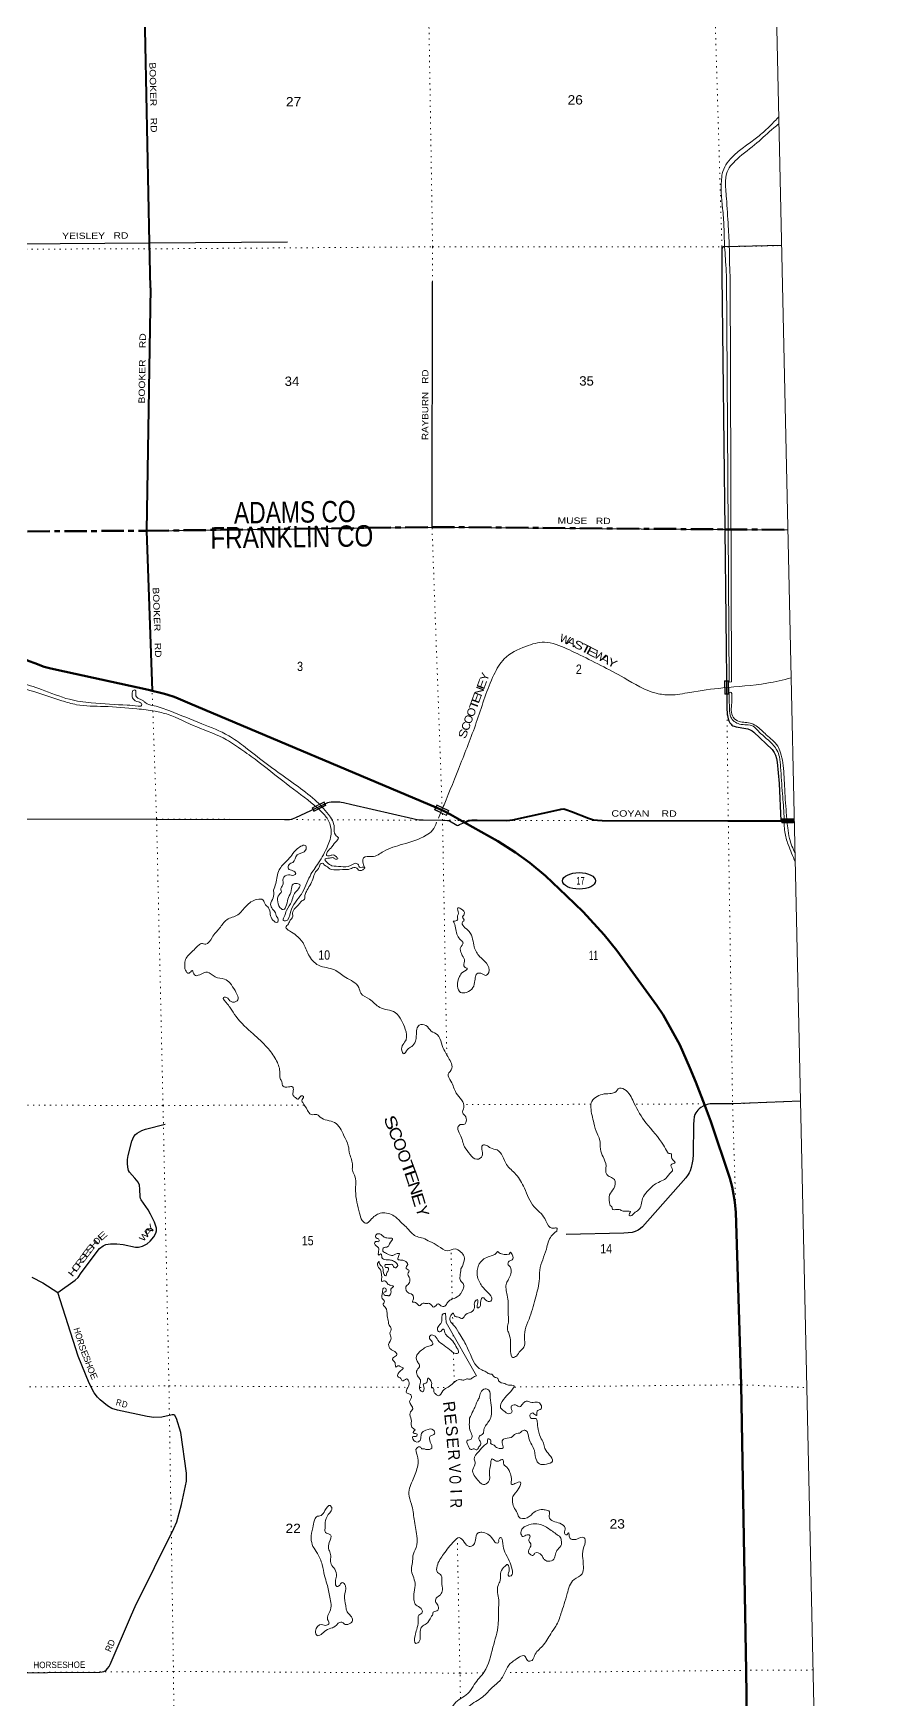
# Model space of a CAD drawing. Header units: feet. Extents: x 250644 to 505285, y -364975 to -177792.
# Drawn here: x 489229 to 505285, y -296054 to -264814 of the extents above; entities that cross this region are included whole.
import ezdxf
from ezdxf.enums import TextEntityAlignment as Align

# ---------------------------------------------------------------- set-up
doc = ezdxf.new("R2010")
doc.units = ezdxf.units.FT
doc.header["$LTSCALE"] = 70
doc.linetypes.add('DOTTED', pattern=[1.5, 0.3, -1.2])
doc.linetypes.add('LONG_DASH_SHORT_DASH', pattern=[9.9, 6, -1.2, 1.5, -1.2])
for name, color, linetype, lineweight in [('11', 7, 'LONG_DASH_SHORT_DASH', 60), ('17', 7, 'Continuous', 25), ('23', 7, 'Continuous', 70), ('26', 7, 'Continuous', 40), ('29', 7, 'Continuous', 25), ('31', 7, 'Continuous', 13), ('39', 7, 'Continuous', 13), ('4', 7, 'Continuous', 13), ('59', 7, 'Continuous', 13), ('61', 7, 'Continuous', 13), ('7', 7, 'DOTTED', 13)]:
    doc.layers.add(name, color=color, linetype=linetype, lineweight=lineweight)
for name, color, linetype in [('12', 7, 'Continuous'), ('27', 7, 'Continuous'), ('30', 7, 'Continuous'), ('41', 7, 'Continuous')]:
    doc.layers.add(name, color=color, linetype=linetype)

msp = doc.modelspace()

# ---------------------------------------------------------------- hatches: boundary and pattern name
at = {"layer": '61'}
msp.add_hatch(color=256, dxfattribs=at).paths.add_polyline_path([(503290.15, -279551.42), (503271.27, -279551.28), (503271.24, -279610.28), (503474.2, -279610.4), (503474.23, -279550.16)])

# ---------------------------------------------------------------- linework, layer by layer
at = {"layer": '11'}
msp.add_lwpolyline([(488426.71, -274153.69), (491352.6, -274140.08), (496705.01, -274069.55), (502195.68, -274113.31), (503377.38, -274121.09)], dxfattribs=at)
at = {"layer": '17'}
msp.add_ellipse((499462.65, -280703.63), major_axis=(309.24, -1), ratio=0.500121, dxfattribs=at)
at = {"layer": '23'}
for points in [[(483333.06, -274185.42), (489020.84, -276530.73), (489150.11, -276582.91), (489260.15, -276624.98), (489435.7, -276688.86), (489556.99, -276723.99), (489811.54, -276779.32), (491388.55, -277121.92), (491458.81, -277138.95)], [(491458.81, -277138.95), (491614.21, -277176.6), (491689.97, -277197.48), (491752.21, -277216.64), (491868.34, -277254.93), (491945.32, -277283.71), (492163.31, -277378.8), (496779.43, -279326.18), (496932.64, -279399.64), (497050.74, -279457.13), (497312.43, -279606.15), (497936.41, -279961.48)], [(497936.41, -279961.48), (498270.06, -280172.55), (498538.18, -280364.18), (498831.83, -280606.92), (499229.17, -280986.72)], [(499229.17, -280986.72), (499537.24, -281280.81), (499933.03, -281715.18), (500169.61, -282008.05), (500920.9, -283039.02), (501035.81, -283217.87), (501348.61, -283779.99), (501536.36, -284205.68), (501648.65, -284476.24), (501819.37, -284916.52)], [(501819.37, -284916.52), (501935.33, -285215.6), (502288.62, -286279.16), (502333.31, -286438.85), (502358.85, -286576.19), (502384.38, -286732.69), (502403.53, -286914.74), (502503.24, -290151.2), (502596.04, -295518.08), (502663.73, -300372.09)]]:
    msp.add_lwpolyline(points, dxfattribs=at)
at = {"layer": '26'}
for p, q in [((491409, -268739.51), (491298.63, -263486.96)), ((491424.37, -269586.75), (491409, -268739.51)), ((491424.37, -269586.75), (491352.6, -274140.08)), ((491352.6, -274140.08), (491458.81, -277138.95)), ((503245.75, -279579.88), (503497.56, -279580.8))]:
    msp.add_line(p, q, dxfattribs=at)
msp.add_lwpolyline([(497312.43, -279606.15), (497375.53, -279579.56), (497391.57, -279574.21), (497406.93, -279571.53), (497449.03, -279568.19), (497549.25, -279567.52), (498102.8, -279569.19), (498165.6, -279566.51), (498218.9, -279560.57), (499101.09, -279363.86), (499121.7, -279359.94), (499173.81, -279355.93), (499211.23, -279362.61), (499253.99, -279377.32), (499284.73, -279388.02), (499322.52, -279404.55), (499639.6, -279530.08), (499694.96, -279548.47), (499735.05, -279559.16), (499808.55, -279565.85), (499895.4, -279568.52), (502259.84, -279575.03), (503245.75, -279579.88)], dxfattribs=at)
at = {"layer": '29'}
for p, q in [((491409, -268739.51), (493997.67, -268723.99)), ((496705.01, -274069.55), (496714.22, -269472.44)), ((502138.62, -269353.95), (502195.68, -274113.31)), ((491352.6, -274140.08), (496705.01, -274069.55))]:
    msp.add_line(p, q, dxfattribs=at)
for points in [[(488893.59, -268760.52), (491409, -268739.51)], [(503260.11, -268793.41), (502167.42, -268816.88), (502152.02, -268828.08), (502140.81, -268846.3), (502138.62, -269353.95)], [(496705.01, -274069.55), (502195.68, -274113.31), (503377.38, -274121.09)], [(502195.68, -274113.31), (502233.46, -277464.94), (502239.48, -277571.23), (502256.48, -277665.13), (502270.21, -277702.26), (502290.26, -277738.36), (502312.97, -277767.77), (502327.67, -277783.82), (502347.04, -277797.86), (502367.08, -277805.88), (502405.17, -277814.57), (502588.47, -277846.66), (502626.31, -277852.68), (502669.07, -277868.72), (502705.14, -277888.78), (502738.03, -277912.58), (503081.95, -278243.1), (503120.7, -278293.91), (503143.42, -278347.39), (503163.46, -278410.23), (503174.28, -278476.06), (503214.62, -278879.1), (503245.75, -279579.88)], [(488382.97, -279542.11), (491540.31, -279543.61), (493937.59, -279552.48), (494035.53, -279552.38), (494071.22, -279547.13), (494091.27, -279539.11), (494148.73, -279516.38), (494725.07, -279246.74), (494753.64, -279235.8), (494777.28, -279229.8), (494813.97, -279222.74), (494849.61, -279220.21), (494916.42, -279218.88), (494952.25, -279219.91), (494974.48, -279221.68), (494998.47, -279225.92), (495044.71, -279236.26), (495203.49, -279272.83), (496345.66, -279533.94), (496396.36, -279544.46), (496461.84, -279556.49), (496536.67, -279561.84), (496902.2, -279567.32), (496995.69, -279568.52), (497017.07, -279572.53), (497033.77, -279580.56), (497170.63, -279661.49), (497184.77, -279664.79), (497198.8, -279660.78), (497220.61, -279648.65), (497312.43, -279606.15)], [(503613.13, -284831.04), (502339.7, -284883.86), (501917.6, -284885.84), (501890.22, -284888.4), (501865.12, -284894.68), (501819.37, -284916.52)], [(501819.37, -284916.52), (501791.38, -284929.21), (501745.89, -284954.33), (501716.08, -284977.88), (501689.16, -285002.59), (501650.19, -285053.22), (501632.94, -285084.62), (501620.78, -285124.18), (501610.97, -285191.36), (501605.01, -285273.04), (501603.64, -285835.4), (501596.06, -285925.22), (501583.95, -285990.36), (501564.68, -286075.92), (501542.06, -286137.63), (501527.03, -286177.95), (501509.77, -286209.34), (501463.86, -286273.43), (500648.95, -287188.06), (500611.64, -287221.05), (500570.85, -287250.87), (500515.94, -287279.13), (500459.47, -287294.83), (500379.46, -287302.68), (500301.5, -287306.02), (499222.01, -287335.13)], [(489692.03, -288423.66), (490010.82, -288192.47), (490067.39, -288138.33), (490128.89, -288054.65), (490473.26, -287596.92), (490537.21, -287542.77), (490591.33, -287518.16), (490677.42, -287505.86), (490797.95, -287508.32), (490913.56, -287520.63), (491142.32, -287572.31), (491203.82, -287572.31), (491275.15, -287552.62), (491363.71, -287508.32), (491417.82, -287459.1), (491489.16, -287375.43), (491526.05, -287306.52), (491538.35, -287267.14), (491535.89, -287213), (491501.45, -287104.72), (491425.2, -286949.68), (491383.38, -286873.39), (491250.55, -286686.36), (491238.25, -286656.83), (491230.87, -286624.84), (491225.95, -286484.56), (491218.57, -286408.27), (491196.44, -286351.67), (491132.48, -286277.84), (491034.09, -286164.64), (491016.86, -286132.64), (490999.64, -286068.66), (490992.26, -286004.67), (490994.73, -285928.39), (491007.02, -285852.09), (491073.45, -285583.85), (491112.79, -285495.25), (491144.77, -285460.8), (491176.76, -285431.27), (491262.84, -285384.51), (491334.18, -285357.45), (491698.23, -285263.93)], [(489204.12, -288131.01), (489406.01, -288242.31), (489692.03, -288423.66)], [(486542.26, -295562.94), (490479.25, -295535.68), (490523.18, -295530.97), (490553.77, -295523.91), (490577.3, -295512.92), (490595.34, -295498.79), (490622.01, -295468.97), (490649.47, -295431.29), (490668.74, -295397.3), (491069.88, -294465.11), (491137.67, -294305.38), (491861.88, -292845.91), (491917.45, -292721.49), (492005.46, -292393.77), (492101, -291960.15), (492104.13, -291897.36), (492100.83, -291809.83), (491994.68, -291044.32), (491914.34, -290780.49), (491882.93, -290727.88), (491864.1, -290715.32), (491835.02, -290713.46), (491640.98, -290756.69), (491490.73, -290762.42), (491361.75, -290743.03), (490807.92, -290625.25), (490700.05, -290592.88), (490621.61, -290545.79), (490483.76, -290431.55), (490433.36, -290385.67), (490367.47, -290304.05), (490274.18, -290117.54), (490069.74, -289616.68), (489692.03, -288423.66)]]:
    msp.add_lwpolyline(points, dxfattribs=at)
at = {"layer": '31'}
for p, q in [((502189.35, -276952.78), (502264.34, -276951.78)), ((502192.7, -277202.76), (502189.35, -276952.78)), ((502228.52, -277077.27), (502228.13, -277077.28)), ((494456.58, -279332.79), (494681.28, -279223.19)), ((494681.28, -279223.19), (494714.16, -279290.59)), ((494585.37, -279311.69), (494585.2, -279311.34))]:
    msp.add_line(p, q, dxfattribs=at)
for points in [[(502264.34, -276951.78), (502267.69, -277201.76), (502192.7, -277202.76)], [(494714.16, -279290.59), (494489.46, -279400.19), (494456.58, -279332.79)]]:
    msp.add_lwpolyline(points, dxfattribs=at)
for points in [[(502200.58, -277194.65), (502197.45, -276960.66), (502256.45, -276959.88), (502259.58, -277193.87)], [(494493.14, -279389.48), (494467.28, -279336.47), (494677.59, -279233.89), (494703.45, -279286.9)]]:
    msp.add_lwpolyline(points, close=True, dxfattribs=at)
at = {"layer": '39'}
for points in [[(502226.22, -269350.69), (502276.22, -276975.59), (502321.65, -276972.91), (502293.44, -269347.89)], [(496960.45, -288810.87), (496971.17, -288985.42), (497538.53, -289980.64)]]:
    msp.add_lwpolyline(points, dxfattribs=at)
for points in [[(503206.95, -266378.29), (503048.85, -266542.21), (502838.81, -266734.16), (502241.63, -267242.05), (502157.61, -267401.77), (502138.01, -267497.05), (502153.41, -268095.32), (502178.62, -268437.18), (502184.22, -268658.55), (502209.42, -269092.89), (502226.22, -269350.69)], [(503209.84, -266509.55), (503111.91, -266586.79), (502797.74, -266866.76), (502423.66, -267171.99), (502225.44, -267449.37), (502209.47, -267567.56), (502225.04, -267907.36), (502258.11, -268430.01), (502279.7, -268864.85), (502284.7, -269157.25), (502293.44, -269347.89)], [(471854.37, -271510.27), (472336.94, -271771.52), (473150.9, -272226.6), (473752.09, -272552.5), (474212.56, -272734.01), (474838.55, -272975.16), (475101.42, -273099.54), (475228.16, -273248.16), (475270.03, -273359.97), (475286.15, -273363.73), (475328.54, -273379.12), (475359.29, -273420.81), (475378.62, -273502.85), (475360.72, -273513.18), (475326.48, -273505.68), (475324.04, -273477.61), (475323.51, -273443.47), (475289.58, -273456.06), (475286.37, -273508.33), (475303.79, -273596.42), (475370.24, -273870.51), (475442.34, -274120.42), (475662.83, -274359.94), (476265.44, -274517.11), (476832.97, -274612.58), (477446.76, -274713.34), (478011.2, -274869.1), (478137.97, -274889.19), (478262.71, -274907.3), (478708.29, -275034.82), (479086.35, -275141.04), (479202.47, -275189.69), (479325.57, -275231.92), (479910.18, -275393.39), (480589.98, -275609.59), (480931.48, -275756.83), (481483.12, -275993.13), (482101.61, -276268.54), (483039.15, -276536.91), (483793.1, -276745.91), (484230.32, -276851.47), (484623.38, -276827.18), (485373.43, -276783.19), (485718.88, -276795.8), (486715.48, -276858.38), (487593.2, -276892.71), (488497.14, -276934.65), (488963.74, -276993.56), (489381.1, -277113.49), (489907.89, -277299.97), (490316.39, -277365.81), (490989.51, -277409.4), (491194.51, -277426.25), (491256.6, -277417.23), (491260.15, -277387.05), (491199.36, -277349.85), (491100.1, -277291.17), (491080.61, -277199.09), (491111.6, -277126.3), (491139.73, -277127.87), (491149.09, -277214.08), (491188.21, -277277.73), (491281.2, -277320.44), (491325.97, -277359.9), (491366.51, -277385.37), (491495.54, -277421.49), (491788.08, -277517.28), (492385.93, -277756.87), (492893.27, -277983.83), (493169.2, -278174.28), (493774.51, -278636.67), (494505.61, -279185.45), (494762.71, -279456.53), (494870.81, -279697.84), (494895.11, -279842.05), (494948.16, -279897.45), (494899.13, -279972.53), (494804.6, -280090.51), (494729.77, -280184.08), (494728.41, -280226.28), (494764.69, -280235.74), (494828.66, -280218.67), (494911.47, -280251.5), (494936.2, -280293.28), (494898.1, -280295.89), (494851.51, -280268.51), (494781.39, -280277.66), (494725.26, -280282.56), (494699.36, -280295.02), (494732.37, -280352.74), (494827.8, -280423.53)], [(471857.12, -271619.51), (472206.96, -271803.7), (472784.08, -272129.98), (473601.86, -272572.95), (474486.8, -272944.57), (474923.09, -273120.43), (475113.9, -273258), (475188.8, -273429.53), (475266.31, -273769.73), (475372.35, -274137.59), (475570.51, -274361.4), (475931.96, -274500.29), (476536.02, -274621.29), (477321.25, -274775.57), (477976.2, -274941.96), (478689.71, -275131.51), (479338.69, -275302.01), (480165.36, -275539.99), (480643.98, -275727.23), (481298.34, -275986.01), (481918.83, -276261.39), (482320.39, -276397.64), (483120.87, -276630.01), (484064.4, -276896.26), (484237.2, -276907.59), (484536.16, -276898.85), (485364.57, -276859.65), (485617.56, -276863.68), (486433.13, -276903.01), (487397.52, -276960.07), (488315.57, -277005.81), (488860.44, -277063.47), (489166.62, -277132.94), (489761.76, -277326.38), (490039.91, -277400.31), (490556.31, -277434.32), (491173.24, -277478.8), (491511.13, -277521.66), (491754.98, -277584.08), (492292.54, -277818.6), (492852.24, -278056.78), (492998.22, -278150.87), (493312.71, -278368.83), (493905.95, -278829.41), (494440.19, -279238.7), (494633.5, -279408.37), (494764.57, -279577), (494814.1, -279795.13), (494747.79, -280051.24), (494576.02, -280367.26), (494417.22, -280612.78), (494255.85, -280952.74), (494050.25, -281287.36), (493954.48, -281455.57), (493916.2, -281446.14), (493929.35, -281387.69), (493977.5, -281256.38), (494075.24, -281086.13), (494111.52, -280965.06), (494180.42, -280877.61), (494227.01, -280774.45), (494152.38, -280751.53), (494100.36, -280762.39), (494066.13, -280885.44), (494013.96, -281016.81), (493975.89, -281151.97), (493915.08, -281243.31), (493880.74, -281229.79), (493812.41, -281094.3), (493836.49, -280963.38), (493879.71, -280902.45), (493871.22, -280872.46), (493882.45, -280820.06), (493904.06, -280789.59), (493914.09, -280658.89), (494011.41, -280591.08), (494113.85, -280595.48), (494149.5, -280564.8), (494094.52, -280513.45), (494013.65, -280476.57), (494024.43, -280394.05), (494094.11, -280356.8), (494176.26, -280216.93), (494335.5, -280130.06), (494336.24, -280047.7), (494178.47, -280100.41), (494075.95, -280220.52), (493983.24, -280326.42), (493839.37, -280499.41), (493775.04, -280753.47), (493734.79, -280876.62)], [(496823.96, -279530.33), (496929.85, -279277.68), (497239.21, -278511.62), (497553.59, -277681.22), (497865.79, -276838.8), (498059.91, -276540.5), (498461.79, -276307.21), (498813.88, -276229.34), (499029.32, -276272.13), (499425.38, -276442.6), (500305.59, -276898.65), (500910.22, -277186.33), (501167.65, -277218.41), (501538.26, -277170.38), (502157.22, -277086.28), (502984.86, -276996.89), (503439.29, -276898.37)], [(502272.98, -277171.18), (502316.02, -277171.89), (502324.83, -277219.54), (502326.25, -277335.32), (502335.88, -277607.64), (502433.73, -277704.5), (502667.2, -277745), (502784.46, -277799.38), (502971.66, -277963.11), (503185.72, -278176.63), (503239.82, -278300.3), (503280.86, -278488.43), (503313.67, -278923.73), (503347.56, -279429.3), (503373.91, -279706.04), (503407.14, -279908.35), (503511.64, -280188.56)], [(502272.98, -277171.18), (502281.82, -277485.99), (502304.95, -277632.73), (502468.77, -277764.2), (502724.32, -277804.35), (502820.03, -277893.21), (503031.75, -278084.67), (503170.87, -278255.19), (503216.97, -278380.99), (503240.02, -278573.43), (503275.79, -279070.94), (503304.43, -279496.26), (503318.92, -279785.23), (503382.78, -280021.21), (503514.07, -280349.06)], [(495444.57, -280459.18), (495408.7, -280344.06), (495421.66, -280273.56), (495573.84, -280249.06), (495797.15, -280151.14), (496156.4, -280016.93), (496595.42, -279849.32), (496714.4, -279755.06), (496790.65, -279603.4)], [(494827.8, -280423.53), (494992.58, -280434.99), (495179, -280417.98), (495276.68, -280374.26), (495323.3, -280403.65), (495344.05, -280447.51), (495396.23, -280446.68), (495442.57, -280458), (495409.01, -280494.68), (495324.82, -280502.04), (495296.2, -280468.35), (495261.84, -280452.82), (495171.93, -280480.35), (495027.56, -280490.67), (494814.75, -280488.01), (494717.43, -280425.28), (494668.58, -280381.86), (494666.48, -280375.87), (494624.37, -280378.55), (494591.34, -280449.36), (494522.43, -280536.81), (494470.29, -280670.19), (494349.4, -280901.05), (494322.51, -280979.8), (494299.67, -281060.5), (494265.8, -281077.1), (494220.45, -281130.03), (494090.72, -281308.82), (494091.84, -281381.1), (494046.61, -281442.07), (494013.48, -281506.86), (493966.34, -281573.88), (494033.62, -281641.1), (494159.38, -281725.47), (494286.03, -281868.07), (494389.78, -282087.35), (494577.5, -282285.22), (494873.9, -282370.91), (495086.87, -282514.15), (495330.63, -282701.1), (495370.43, -282808.92), (495532.78, -282922.84), (495723.83, -283076.47), (496014.36, -283172.29), (496133.05, -283319.04), (496203.82, -283482.6), (496216.92, -283681.22), (496135.7, -283881.34), (496174.85, -283946.99), (496243.82, -283863.56), (496323.26, -283808.08), (496392.01, -283710.59), (496410.56, -283611.89), (496420.62, -283483.19), (496465.63, -283408.17), (496588.14, -283412.26), (496690.15, -283519.1), (496807.7, -283591.55), (496880.35, -283747.06), (496942.91, -283898.7), (497056.41, -284099.75), (497078.31, -284217.9), (497009.77, -284329.44), (497059.95, -284459.19), (497159.71, -284680.54), (497300.42, -284953.46), (497281.93, -285056.18), (497318.76, -285101.79), (497346.62, -285215.83), (497311.24, -285264.59), (497233.06, -285271.85), (497191.76, -285326.73), (497234, -285462.63), (497315.76, -285688.28), (497418.37, -285833.27), (497546.22, -285923.63), (497647.61, -285859.77), (497644.21, -285769.45), (497654.51, -285656.82), (497722.84, -285661.76), (497801.88, -285710.72), (497924.91, -285748.95), (498101.71, -286019.29), (498277.21, -286205.3), (498435.76, -286463.88), (498617.78, -286812.47), (498817.89, -287032.23), (498922.87, -287201.28), (498985.29, -287214.35), (499045.5, -287213.4), (499042.35, -287269.69)], [(493734.79, -280876.62), (493735, -280890.68), (493727.01, -281023.35), (493676.69, -281144.65), (493716.18, -281232.39), (493769.48, -281303.85), (493782.29, -281353.86), (493821.47, -281421.52), (493806.32, -281480.01), (493721.38, -281439.17), (493671.48, -281327.49), (493639.52, -281207.5), (493580.43, -281150.19), (493536.92, -281062.51), (493422.32, -281050.26), (493223.46, -281171.9), (493063.45, -281339.11), (492856.13, -281432.76), (492720.08, -281591.57), (492580.19, -281762.48), (492461.73, -281890.88), (492383.28, -281880.07), (492313.69, -281923.34), (492220.8, -282017.2), (492084.74, -282176), (492068.29, -282280.69), (492079.78, -282374.9), (492148.94, -282434.06), (492210.44, -282386.9), (492249.81, -282466.61), (492350.12, -282463.02), (492493.93, -282416.56), (492637.78, -282502.65), (492811.04, -282544.1), (493011.12, -282761.86), (493052.16, -282949.99), (492938.02, -282967.86), (492850.49, -282888.91), (492794.26, -282887.79), (492872.5, -283015.09), (492927.9, -283092.54), (493030.62, -283245.56), (493350.83, -283573.89), (493613.68, -283826.8), (493777.75, -284053.16), (493849.42, -284274.96), (493859.55, -284411.37), (493888.58, -284471.16), (493911.95, -284555.14), (494012.51, -284567.61), (494090.72, -284562.36), (494103.9, -284636.46), (494101.25, -284724.87), (494142.04, -284766.4), (494196.69, -284795.66), (494253.93, -284732.5), (494292.3, -284747.96), (494265.38, -284824.7), (494279.99, -284860.62), (494370.55, -285005.8), (494436.01, -285085.1), (494494.24, -285086.18), (494556.48, -285087.21), (494607.33, -285130.59), (494877.92, -285234.76), (495054.34, -285481.01), (495135.55, -285670.52), (495159.95, -285820.76), (495215.5, -286038.8), (495210.81, -286125.23), (495250.43, -286221), (495271, -286513.9), (495347.74, -286934.44), (495398.04, -287072.22), (495457.02, -287121.5), (495570.2, -287041.39), (495761.18, -286929.92), (495996.94, -286988.45), (496145.6, -287126.68), (496241.32, -287215.55), (496337.28, -287320.47), (496424.38, -287371.31), (496537.29, -287403.67), (496666.71, -287465.89), (496822.57, -287549.79), (496996.55, -287637.42), (497136.53, -287603.07), (497241.76, -287657.64), (497305.36, -287747.01), (497281.72, -287906.05), (497246.71, -287978.9)], [(497099.98, -281458.07), (497181.92, -281434.69), (497184.78, -281360.33), (497198.06, -281309.91), (497190.52, -281211.62), (497244.92, -281224.82), (497308.71, -281326.24), (497279.66, -281394.98), (497310.35, -281432.66), (497284.79, -281467.2), (497398.08, -281654.2), (497494.85, -281941.87), (497597.98, -282120.99), (497726.39, -282247.5), (497767.21, -282421.58), (497715.84, -282474.61), (497616.89, -282436.01), (497546.77, -282445.15), (497515.87, -282523.96), (497506.61, -282574.32), (497472.5, -282705.4), (497351.42, -282793.67), (497241.04, -282795.42), (497180.98, -282675.87), (497220.37, -282496.5), (497281.34, -282415.2), (497364.58, -282345.6), (497313.94, -282316.28), (497314.28, -282207.82), (497272.53, -282104.05), (497241.1, -282018.18), (497236.19, -281960.02), (497286.88, -281862.82), (497248, -281815.23), (497180.45, -281729.94), (497120.63, -281495.91), (497099.98, -281458.07)], [(500042.62, -286789.95), (500033.54, -286591.26), (500111.95, -286469.52), (500123.46, -286304.65), (500046.4, -286253.66), (499979.43, -286206.51), (499966.89, -286044.03), (499912.17, -285880.21), (499861.68, -285730.38), (499846.86, -285549.87), (499799.03, -285442.17), (499739.74, -285242.27), (499683.1, -284953.96), (499689.8, -284867.5), (499896.06, -284705.58), (500038.36, -284691.28), (500130.36, -284669.74), (500221.47, -284589.98), (500344.63, -284636.23), (500496.88, -284876.84), (500715.21, -285236.9), (501044.9, -285659.47), (501119.19, -285790.84), (501145.68, -285816.53), (501187.86, -285817.88), (501201.29, -285908.04), (501260.67, -285983.42), (501187.03, -286024.75), (501216.59, -286118.68), (501157.59, -286197.93), (501108.38, -286260.97), (500893.5, -286384.87), (500741.14, -286527.86), (500652.85, -286659.8), (500577.86, -286873.87), (500492.47, -286933.46), (500429.02, -286984.67), (500400.8, -286977.09), (500423.77, -286904.42), (500369.4, -286893.23), (500305.25, -286898.26), (500236.61, -286873.24), (500146.15, -286864.63), (500096.01, -286867.43), (500073.1, -286813.56), (500045.98, -286791.66)], [(497246.71, -287978.9), (497230.75, -288115.72), (497238.01, -288195.94), (497297.42, -288273.33), (497286.65, -288355.84), (497176.53, -288504.19), (497056.89, -288556.29), (496997.49, -288609.45), (496944.33, -288676.56), (496867.91, -288667.73), (496823.24, -288634.29), (496739.88, -288695.86), (496658.52, -288626.85), (496588.29, -288627.96), (496526.01, -288624.93), (496472.51, -288669.96), (496395.29, -288608.92), (496338.85, -288593.75), (496356.11, -288541.26), (496314.52, -288447.52), (496268.11, -288432.19), (496216.11, -288314.52), (496269.37, -288253.42), (496285.97, -288158.77), (496256.24, -288052.8), (496277.76, -288016.31), (496222.83, -287968.97), (496226.28, -287932.77), (496249.78, -287894.24), (496188.55, -287828.93), (496130.08, -287811.78), (496067.71, -287802.72), (496074.9, -287748.38), (496092.03, -287687.86), (496051.96, -287692.51), (495946.12, -287728.33), (495853.16, -287687.62), (495784.25, -287644.53), (495791.44, -287590.19), (495877.3, -287560.71), (495908.57, -287505.99), (495965.28, -287408.7), (495858.73, -287398.33), (495794.11, -287373.24), (495696.92, -287318.54), (495643.38, -287361.57), (495674.2, -287407.27), (495702.45, -287416.87), (495709.21, -287464.96), (495644.99, -287465.98), (495627.46, -287500.39), (495666.39, -287552), (495703.04, -287585.56), (495698.32, -287669.98), (495707.13, -287720.05), (495746.89, -287695.33), (495766, -287763.31), (495844.95, -287806.24), (495923.34, -287813.04), (496004.08, -287841.89), (496061.45, -287917.3), (496011.93, -287960.26), (495954.71, -287894.89), (495884.51, -287898), (495824.33, -287900.96), (495831.13, -287951.06), (495875.31, -287952.37), (495888, -287994.35), (495858.83, -288055.06), (495837.56, -288107.61), (495807.08, -288084), (495781.11, -287961.9), (495768.67, -287935.98), (495727.85, -287892.45), (495706.98, -287840.56), (495681.72, -287895.18), (495737.49, -287996.73), (495754.69, -288070.77), (495761.76, -288138.94), (495762.88, -288211.22), (495814.93, -288202.36), (495865.81, -288247.75), (495934.69, -288288.84), (495985.14, -288306.12), (495943.53, -288340.92), (495934.92, -288433.44), (495881.48, -288482.48), (495865.3, -288474.71), (495827.17, -288475.31), (495794.5, -288439.67), (495848.07, -288398.66)], [(499042.35, -287269.69), (498941.4, -287361.66), (498848.82, -287606.13), (498726.48, -288003.71), (498713.62, -288210.78), (498638.45, -288543.34), (498523.83, -288920.72), (498450.64, -289120.7), (498439.5, -289309.66), (498427.53, -289444.41), (498358.41, -289517.81), (498285.58, -289611.34), (498221.76, -289638.46), (498175.85, -289524.71), (498174.48, -289305.82), (498136.16, -289163.83), (498116.8, -289079.79), (498137.29, -288977.04), (498130.43, -288792.38), (498131.72, -288615.62), (498113.4, -288469.3), (498101.91, -288244.54), (498140.87, -288167.61), (498183.53, -288070.54), (498167.5, -287942.25), (498128.47, -287884.63), (498151.81, -287836.06), (498205.56, -287807.09), (498206.05, -287708.68), (498169.31, -287669.09), (498169.37, -287673.11), (498007.13, -287695.75), (497956.56, -287670.44), (497934.2, -287652.72), (497922.41, -287668.97), (497864.89, -287714.07), (497655.57, -287807.75), (497555.88, -287982.05), (497587.51, -288210.5), (497708.51, -288377.29), (497806.54, -288486.2), (497821.83, -288566.29), (497729.67, -288577.79), (497658.41, -288512.64), (497617.26, -288577.56), (497600.9, -288688.28), (497557.09, -288711.06), (497555.98, -288638.78), (497554.68, -288554.45), (497507.1, -288593.36), (497500.47, -288683.84), (497465.68, -288770.75), (497336.16, -288833.05), (497275.06, -288906.31), (497198.43, -288883.42), (497127.82, -288860.44), (497102.9, -288806.61), (497055.42, -288851.54), (497044.84, -288946.1), (497126.78, -289053.26), (497233.68, -289216.25), (497371.97, -289463.1), (497637.23, -289872.63), (497712.01, -289905.59), (497774.87, -289946.78), (497829.18, -289953.95), (497874.2, -290009.47), (497930.64, -290024.65), (497953.52, -290076.5), (498068.74, -290128.91), (498137.44, -290157.95), (498241.98, -290168.35), (498173.47, -290281.9), (498045.23, -290426.52), (497991.42, -290582.01), (498050.49, -290637.31), (498145.71, -290694.05), (498203.44, -290663.01), (498185.87, -290564.88), (498271.6, -290527.37), (498352.43, -290562.25), (498403.84, -290511.22), (498471.23, -290455.93), (498574.04, -290484.43), (498684.3, -290474.66), (498747.31, -290525.88), (498750.5, -290602.15), (498674.92, -290647.53), (498664.12, -290728.03), (498633.7, -290708.43), (498595.11, -290678.91)], [(495848.07, -288398.66), (495827.07, -288338.74), (495796.97, -288339.22), (495778.11, -288417.84), (495769.87, -288534.46), (495810.81, -288586.03), (495787.69, -288648.65), (495828.57, -288696.21), (495863.22, -288860.34), (495887.02, -288972.43), (495899.99, -289032.48), (495941.12, -289096.1), (495916.4, -289184.86), (495937.86, -289274.89), (495891.55, -289396.13), (495931.07, -289485.88), (495983.69, -289513.16), (496045.07, -289588.51), (495983.63, -289639.69), (495961.89, -289662.13), (496011.27, -289739.67), (496026.52, -289817.76), (496074.31, -289792.9), (496120.81, -289814.26), (496165.24, -289831.63), (496086.24, -289915.22), (496065.4, -289995.89), (496118.2, -290035.22), (496148.98, -290078.92), (496226.69, -290041.54), (496276, -290115.07), (496249.23, -290201.85), (496228.74, -290304.6), (496287.25, -290323.76), (496319.97, -290363.41), (496285.4, -290464.37), (496343.7, -290600.02), (496292.76, -290681.16), (496316.66, -290799.27), (496318.64, -290927.78), (496339.21, -290959.59), (496387.96, -290996.97), (496356.25, -291023.58), (496360.82, -291059.66), (496423.28, -291074.74), (496419.83, -291110.95), (496341.75, -291124.23), (496342.36, -291164.39), (496449.62, -291220.94), (496494.7, -291149.93), (496505.41, -291063.4), (496590.77, -291001.8), (496733.26, -290999.55), (496752.43, -291071.55), (496672.81, -291114.98), (496672.57, -291229.46), (496698.35, -291339.51), (496606.41, -291365.07), (496548, -291351.93), (496515.89, -291352.44), (496481.18, -291314.83), (496417.3, -291337.93), (496425.34, -291468.35), (496436.4, -291664.99), (496352, -291919.38), (496269.95, -292195.82), (496319.08, -292387.85), (496369.63, -292672.23), (496418.58, -292982.76), (496405.93, -293203.88), (496346.11, -293359.46), (496339.94, -293480.06), (496319.84, -293608.92), (496386.11, -293870.96), (496368.58, -294035.93), (496366.8, -294180.56), (496390.21, -294266.55), (496477.4, -294323.41), (496522.97, -294415.07), (496459.59, -294470.3), (496447.28, -294582.96), (496417.58, -294740.08), (496387.24, -294855.04), (496403.52, -294999.39), (496439.51, -294990.78), (496484.25, -294897.69), (496484.33, -294773.17), (496517.03, -294680.27), (496594.61, -294634.86), (496688.92, -294502.83), (496720.35, -294458.15)], [(497538.53, -289980.64), (497460.85, -290020.02), (497417.11, -290046.82), (497356.81, -290041.75), (497302.93, -290062.69), (497222.51, -290053.92), (497109.05, -290115.96), (497005.87, -290193.91), (496908.59, -290263.73), (496825.69, -290355.42), (496779.1, -290328.03), (496738.19, -290278.47), (496735.32, -290222.28), (496701.02, -290210.78), (496698.02, -290146.56), (496680.88, -290076.53), (496627.9, -290025.15), (496605.12, -290109.87), (496543.34, -290138.96), (496552.14, -290189.03), (496527.48, -290281.8), (496482.83, -290250.37), (496475.29, -290152.08), (496485.91, -290059.53), (496467.42, -290031.71), (496424.28, -289968.12), (496424.83, -289873.72), (496471.76, -289792.64), (496442.83, -289738.88), (496412.84, -289616.84), (496465.82, -289537.68), (496545.13, -289474.16), (496642.72, -289424.42), (496720.49, -289391.06), (496707.71, -289343.06), (496658.65, -289285.59), (496667.84, -289231.22), (496740, -289224.06), (496815.67, -289315.24), (496929.6, -289413.86), (497065.67, -289516.15), (497148.73, -289565.04), (497198.74, -289554.21), (497198.18, -289518.07), (497171.14, -289456.24), (497092.96, -289332.95), (496991.13, -289238.16), (496937.56, -289148.63), (496922.86, -289106.69), (496849.41, -289160.07), (496808.69, -289122.55), (496831.59, -289045.87), (496890.37, -288952.56), (496889.38, -288888.31), (496904.54, -288829.83), (496960.45, -288810.87)], [(497410.32, -290777.97), (497476.38, -290636.34), (497515.28, -290555.39), (497550.04, -290466.48), (497587.15, -290399.61), (497617.61, -290292.69), (497700.94, -290229.11), (497767.54, -290252.16), (497795.83, -290394.31), (497818.68, -290574.7), (497780.28, -290818.32), (497676.62, -290994.68), (497657.76, -291073.31), (497596.16, -291114.45), (497587.12, -291178.86), (497620.16, -291238.59), (497585.21, -291315.46), (497543.91, -291370.33), (497493.43, -291351.05), (497439.46, -291365.96), (497384.1, -291290.52), (497360.57, -291196.5), (497422.5, -291177.44), (497457.85, -291126.68), (497424.22, -291028.8), (497404.09, -290894.56), (497410.32, -290777.97)], [(498595.11, -290678.91), (498543.37, -290707.85), (498552.32, -290767.96), (498594.71, -290783.35), (498654.95, -290784.41), (498677.98, -290846.3), (498687.53, -290944.56), (498740.64, -291134.52), (498792.51, -291244.16), (498822.16, -291344.11), (498908.36, -291467.26), (498964.34, -291582.86), (498850.76, -291636.87), (498718.22, -291632.94), (498667.18, -291577.52), (498626.05, -291383.36), (498520.14, -291154.07), (498457.64, -291006.44), (498401.51, -291011.34), (498361.93, -291048.12), (498273.94, -291069.59), (498190.68, -291137.18), (498042.67, -291171.66), (498017.6, -291238.33), (498039.13, -291332.38), (497930.76, -291334.1), (497896.3, -291312.55), (497869.78, -291284.85), (497802.97, -291247.75), (497808.24, -291199.46), (497755.51, -291164.15), (497744.4, -291224.57), (497691.08, -291281.65), (497582.5, -291399.85), (497496.4, -291543.8), (497513.66, -291621.86), (497469.3, -291739.04), (497583.08, -291958.16), (497668.36, -292021.08), (497763.91, -291969.36), (497783.48, -291806.38), (497806.59, -291613.21), (497829.56, -291540.55), (497896.37, -291577.65), (497950.62, -291580.81), (498030.43, -291549.42), (498052.01, -291647.49), (498100.86, -291690.9), (498139.7, -291736.48), (498173.08, -291818.3), (498193.06, -291942.5), (498190.19, -292016.85), (498260.22, -292001.69), (498362.16, -291973.97), (498331.85, -292090.93), (498221.82, -292245.31), (498251.35, -292467.77), (498315.38, -292585.25), (498330.05, -292625.18), (498490.94, -292644.73), (498621.75, -292536.22), (498753.55, -292491.96), (498823.85, -292494.87), (498904.68, -292529.74), (498900.17, -292628.22), (498975.66, -292707.36), (499100.74, -292747.56), (499200.5, -292838.37), (499189.94, -292934.94), (499216.53, -292966.65), (499264.1, -292927.74), (499285.56, -293017.78), (499350.34, -293052.9), (499418.45, -293043.79), (499558.55, -293017.48), (499577.23, -293057.35), (499537.78, -293232.7), (499532.48, -293409.52), (499542.77, -293555.97), (499516.81, -293694.96), (499367.94, -293803.75), (499239.52, -294066.87), (499122.89, -294444.27), (499026.11, -294676.76), (498929.94, -294818.87), (498774.93, -295050.27), (498627.09, -295225.33), (498580.35, -295318.45), (498494.05, -295319.81), (498452.77, -295246.16), (498257.06, -295311.51)], [(494470.58, -293184.26), (494438.13, -293032.13), (494469.15, -292830.81), (494499.12, -292691.76), (494536.26, -292626.9), (494626.16, -292599.37), (494696.98, -292505.87), (494795.96, -292415.94), (494826.87, -292467.67), (494786, -292550.65), (494707.92, -292694.48), (494698.24, -292847.27), (494705.34, -292917.45), (494798.37, -292962.17), (494778.55, -293109.1), (494764.23, -293221.79), (494797.67, -293307.62), (494814.91, -293514.21), (494882.62, -293609.54), (494912.7, -293737.6), (494894.27, -293844.33), (494921.69, -293930.26), (494953.71, -293923.73), (495022.95, -293858.37), (495080.11, -293919.72), (495060.94, -294108.81), (495085.77, -294287.16), (495092.63, -294341.28), (495115.69, -294405.18), (495179.11, -294482.51), (495216.6, -294570.28), (495058.99, -294633.02), (495036.57, -294611.28), (494946.39, -294620.74), (494904.93, -294665.58), (494837.28, -294704.81), (494711.66, -294759.01), (494550.5, -294851.94), (494521.1, -294768.05), (494633.6, -294643.76), (494728.2, -294660.34), (494773.71, -294617.45), (494746.6, -294551.6), (494790.47, -294402.29), (494790.3, -294131.16), (494734.28, -293883.01), (494689.78, -293731.08), (494644.42, -293522.93), (494554.85, -293311.46), (494470.58, -293184.26)], [(496720.35, -294458.15), (496727.7, -294413.85), (496797.6, -294390.65), (496820.29, -294299.91), (496777.06, -294230.31), (496781.9, -294153.91), (496863.16, -294086.35), (496899.9, -293995.39), (496885.75, -293859.05), (496875.65, -293724.65), (496808.52, -293667.47), (496800.65, -293547.09), (496921.69, -293326.27), (497128.57, -293073.96), (497211.99, -293016.41), (497309.68, -293103.23), (497399.22, -293182.15), (497488.97, -293144.58), (497519.81, -293061.75), (497569.94, -292928.41), (497635.98, -292915.31), (497842.72, -293044.6), (497926.18, -293119.6), (497954.02, -293103.09), (497955.2, -293048.85), (497988.78, -293014.17), (498032.63, -293123.94), (498071.29, -293288.01), (498154.11, -293451.39), (498204.78, -293613.27), (498186.5, -293730.04), (498142.45, -293736.76), (498149.08, -293646.28), (498145.81, -293563.99), (498121.04, -293520.2), (498073.34, -293551.08), (497996.69, -293656.72), (497983.11, -293817.61), (497942.45, -293914.65), (497954.63, -294183.58), (497949.57, -294376.46), (497945.67, -294643.63), (497845.87, -295070.98), (497682.38, -295533.48), (497497.3, -295767.37), (497401.2, -295913.49), (497153.19, -296102.17), (497004.88, -296377.66), (496968.84, -296643.33), (497080.39, -296848.43), (497242.86, -296970.38), (497361.17, -297093.02), (497474.92, -297179.59), (497558.96, -297292.74), (497626.24, -297359.96), (497725.94, -297446.76), (497763.15, -297647), (497681.03, -297788.89), (497569.49, -297844.87), (497423.57, -297754.8), (497157.34, -297672.64), (496901.02, -297712.85), (496756.53, -297715.13), (496609.97, -297713.43), (496501.73, -297853.72), (496380.9, -297958.05), (496290.22, -298065.93), (496167.32, -298166.28), (496094.12, -298235.72), (496070.41, -298260.2), (495996.94, -298442.11), (495825.07, -298621.56), (495664.37, -298744.6), (495476.72, -298811.84), (495345.73, -298908.3), (495220.13, -298964.51), (495141.41, -299066.17), (495076.58, -299157.57), (495033.29, -299214.49), (495097.67, -299223.52), (495194.52, -299256.13), (495276.21, -299216.68), (495298.81, -299119.92), (495469.97, -299024.83), (495503.16, -298964.05), (495608.81, -298916.19), (495745.33, -298918.05), (495869.82, -298920.1), (495914.87, -298977.63), (495942.02, -299178.34), (495966.87, -299356.39)], [(499072.16, -292976.97), (498893.58, -292851.25), (498705.52, -292761.84), (498565.07, -292766.07), (498401.69, -292844.97), (498370.69, -292917.76), (498403.98, -292993.55), (498461.87, -292972.55), (498540.2, -292975.33), (498521.27, -293049.94), (498517.6, -293072.09), (498556.66, -293131.72), (498531.93, -293220.48), (498512.76, -293279.03), (498543.64, -293328.75), (498596.16, -293350.01), (498633.64, -293307.24), (498756.64, -293343.46), (498793.75, -293407.14), (498836.52, -293446.63), (498880.88, -293459.99), (498990.64, -293418.09), (499019.35, -293327.26), (499062.11, -293236.2), (499130.98, -293146.75), (499127.8, -293070.48), (499095.63, -292991.64), (499071.12, -292976.24)], [(498257.06, -295311.51), (498171.79, -295379.13), (498003.57, -295664.97), (497841.33, -295818.16), (497651.53, -296005.93), (497403.24, -296176.55), (497238.23, -296410.12), (497183.56, -296509.39), (497269.39, -296608.45), (497432.51, -296772.57), (497498.03, -296855.88), (497503.56, -296954.21), (497648.46, -297108.57), (497859.43, -297251.84), (497944.18, -297280.63), (498033.78, -297363.56), (498111.89, -297352.29), (498062.83, -297294.82), (498049.61, -297218.71), (498107.69, -297209.76), (498163.75, -297200.84), (498205, -297141.95), (498264, -297193.23), (498336.72, -297352.75), (498291.65, -297423.76), (498244.65, -297370.27), (498176.76, -297393.44), (498262.66, -297496.51), (498331.48, -297664.13), (498374.56, -297723.7), (498444.05, -297674.4), (498479.53, -297762.21), (498415.32, -297893.76), (498360.9, -298139.64), (498259.66, -298213.55), (498137.77, -298119.07), (497952.22, -298192.3), (497560.55, -298176.39), (497281.6, -298050.92), (497263.5, -298048.54)]]:
    msp.add_spline(points, degree=3, dxfattribs=at)
at = {"layer": '4'}
msp.add_lwpolyline([(250643.67, -181929.51), (281972.62, -181563.19), (313301.03, -181153.78), (344628.85, -180701.28), (375956.02, -180205.69), (407282.48, -179667), (438608.16, -179085.23), (469933.03, -178460.36), (501256.99, -177792.42), (505285.47, -360804.74), (473709.75, -361478.06), (442133.15, -362107.94), (410555.7, -362694.39), (378977.49, -363237.41), (347398.55, -363736.98), (315818.96, -364193.12), (284238.76, -364605.82), (252658.03, -364975.08)], close=True, dxfattribs=at)
msp.add_lwpolyline([(250643.67, -181929.51), (281972.62, -181563.19), (313301.03, -181153.78), (344628.85, -180701.28), (375956.02, -180205.69), (407282.48, -179667), (438608.16, -179085.23), (469933.03, -178460.36), (501256.99, -177792.42), (505285.47, -360804.74), (473709.75, -361478.06), (442133.15, -362107.94), (410555.7, -362694.39), (378977.49, -363237.41), (347398.55, -363736.98), (315818.96, -364193.12), (284238.76, -364605.82), (252658.03, -364975.08)], close=True, dxfattribs=at)
at = {"layer": '59'}
msp.add_line((496886.84, -279378.83), (496887.01, -279378.48), dxfattribs=at)
for points in [[(496797.41, -279276.94), (497022.21, -279386.31), (496976.28, -279480.73), (496751.47, -279371.36)], [(496762.16, -279367.66), (496801.1, -279287.63), (497011.51, -279390), (496972.58, -279470.03)]]:
    msp.add_lwpolyline(points, close=True, dxfattribs=at)
at = {"layer": '61'}
for p, q in [((503263.25, -279618.28), (503263.28, -279543.29)), ((503263.28, -279543.29), (503482.23, -279543.41)), ((503482.23, -279543.41), (503482.2, -279618.4)), ((503482.2, -279618.4), (503263.25, -279618.28))]:
    msp.add_line(p, q, dxfattribs=at)
msp.add_lwpolyline([(503290.15, -279551.42), (503271.27, -279551.28), (503271.24, -279610.28), (503474.2, -279610.4), (503474.23, -279550.16)], close=True, dxfattribs=at)
at = {"layer": '7'}
for p, q in [((499682.99, -284891.89), (497291.53, -284899.11)), ((497083.56, -288539.99), (497062.21, -287626.45)), ((497094.57, -289011.32), (497089.98, -288814.85)), ((497102.41, -289346.55), (497099.19, -289208.96)), ((497120.08, -290102.74), (497107.09, -289547.05)), ((496477.94, -290200.27), (496546.6, -290200.68)), ((496703.11, -290201.62), (496983.64, -290203.29))]:
    msp.add_line(p, q, dxfattribs=at)
for points in [[(490809.42, -224619.94), (490820.02, -226217.77), (490857.17, -231564.36), (490874.91, -236714.25), (490837.5, -242053.9), (490944.97, -247513.98), (491068.78, -252871.08), (491165.7, -258184.38), (491298.63, -263486.96), (491412.56, -268854.31), (491424.37, -269586.75)], [(496714.22, -269472.44), (496715.25, -268816.44), (496627.94, -263476.79), (496527.31, -258181.68), (496440.93, -252896.38), (496356.24, -247592.92), (496233.56, -242066.69), (496265.17, -238185.61)], [(501766.22, -251642.14), (501783.51, -252839.67), (501912.43, -258142.32), (501978.88, -263438.05), (502141.27, -268816.6), (502138.62, -269353.95)], [(471796.36, -268918.26), (475289.18, -268842.97), (480592.77, -268857.43), (486047.07, -268865.13), (491412.56, -268854.31), (496715.25, -268816.44), (502141.27, -268816.6), (503260.11, -268793.41)], [(491424.37, -269586.75), (491352.6, -274140.08), (491466.23, -277411.23)], [(496981.53, -283960.39), (496902.2, -279567.32), (496705.01, -274069.55), (496714.22, -269472.44)], [(502138.62, -269353.95), (502195.68, -274113.31), (502259.84, -279575.03), (502339.7, -284883.86), (502503.24, -290151.2), (502597.83, -295503.99), (502672.05, -300837.01), (502751.45, -306115.73), (502902.94, -311383.27), (502967.77, -315103.2)], [(491469.95, -277518.24), (491540.31, -279543.61), (491661.27, -284914.06), (491772.47, -290172.19), (491857.03, -295525.13), (491911.46, -300876.54), (491888.36, -304144.08)], [(472022.09, -279695.49), (475202.02, -279623.1), (480745.21, -279557.58), (486084.44, -279543.49), (491540.31, -279543.61), (494748.01, -279557.83)], [(494822.17, -279558.16), (497188.14, -279568.65), (502259.84, -279575.03), (503497.56, -279580.8)], [(494303.46, -284907.09), (491661.27, -284914.06), (486341.77, -284905.75), (480859.99, -284918.08), (479081.8, -284921.32)], [(503613.13, -284831.04), (502339.7, -284883.86), (500506.93, -284889.4)], [(475685.11, -290287.08), (480936.25, -290253.08), (486429.57, -290208.43), (491772.47, -290172.19), (496250, -290198.91)], [(498252.53, -290193.01), (502503.24, -290151.2), (503731.36, -290202.55)], [(497237.67, -296031.18), (497229.09, -295556.71), (497178.69, -293026.72)], [(497670.22, -295552.38), (497229.09, -295556.71), (491857.03, -295525.13), (486542.26, -295562.94), (480958.6, -295607.01), (475423.53, -295678.42), (472354.29, -295793.11)], [(503847.93, -295497.91), (502597.83, -295503.99), (498084.93, -295548.31)]]:
    msp.add_lwpolyline(points, dxfattribs=at)

# ---------------------------------------------------------------- texts
at = {"layer": '12'}
for s, width, p in [('ADAMS CO', 0.8, (492993.16, -274004.77)), ('FRANKLIN CO', 0.85, (492549.71, -274473.19))]:
    msp.add_text(s, height=400, rotation=0.755, dxfattribs=dict(at, width=width)).set_placement(p)
at = {"layer": '17', "width": 0.6}
msp.add_text('17', height=140, dxfattribs=at).set_placement((499488.7, -280771.94), align=Align.CENTER)
at = {"layer": '27'}
for s, rotation, width, p in [('BOOKER    RD', 271.204, 1.2, (491404.56, -265359.14)), ('BOOKER    RD', 89.097, 1.2, (491320.22, -271753.86)), ('BOOKER    RD', 271.989, 1.2, (491467.29, -275203.91)), ('COYAN    RD', 359.842, 1.25, (500067.2, -279498.99))]:
    msp.add_text(s, height=120, rotation=rotation, dxfattribs=dict(at, width=width)).set_placement(p)
at = {"layer": '30'}
for s, rotation, width, p in [('YEISLEY   RD', 0.479, 1.2, (489770.95, -268673.19)), ('RAYBURN   RD', 89.885, 1.15, (496633.28, -272438.88)), ('MUSE   RD', 359.543, 1.2, (499058.85, -274008.31)), ('HORSESHOE', 0.397, 0.95, (489230.55, -295464.32))]:
    msp.add_text(s, height=120, rotation=rotation, dxfattribs=dict(at, width=width)).set_placement(p)
for s, rotation, p in [('O', 45.256, (490461.16, -287497.87)), ('R', 287.568, (490060.49, -289369.06)), ('H', 292.204, (490219.97, -289793.12)), ('O', 292.204, (490259.95, -289900.38))]:
    msp.add_text(s, height=120, rotation=rotation, dxfattribs=at).set_placement(p, align=Align.CENTER)
for s, rotation, width, p in [('E', 42.131, 1.7, (490563.75, -287405.45)), ('W', 49.575, 1.25, (491353.09, -287405.14)), ('A', 48.548, 1.75, (491428.23, -287323.48)), ('Y', 54.838, 1.5, (491476.6, -287250.18)), ('S', 53.044, 1.55, (490213.76, -287806.91)), ('E', 53.044, 1.55, (490279.22, -287719.01)), ('S', 53.044, 1.55, (490341.28, -287635.63)), ('H', 48.044, 1.5, (490414.16, -287551.37)), ('H', 50.743, 1.45, (490013.59, -288071.23)), ('O', 53.686, 1.35, (490080.81, -287982.68)), ('R', 53.044, 1.4, (490145.87, -287897.13)), ('H', 287.568, 0.9, (489997.01, -289151.52)), ('O', 287.568, 0.95, (490028.4, -289259.16)), ('S', 287.568, 1.05, (490094.57, -289474)), ('E', 292.204, 1.15, (490140.19, -289588.34)), ('S', 292.204, 1.15, (490180.9, -289685.36)), ('E', 293.074, 1.15, (490308.37, -290011.88)), ('R', 345.994, 0.9, (490818.99, -290543.34)), ('D', 345.994, 0.9, (490929.72, -290575.3))]:
    msp.add_text(s, height=120, rotation=rotation, dxfattribs=dict(at, width=width)).set_placement(p, align=Align.CENTER)
msp.add_text('RD', height=120, rotation=66.717, dxfattribs=at).set_placement((490677.55, -295171.12))
at = {"layer": '41'}
for s, height, rotation, p in [('W', 150, 338.825, (499170.18, -276240.9)), ('Y', 220, 286.868, (496418.55, -286928.62)), ('R', 220, 277.699, (496922.14, -290578.52)), ('S', 220, 275.928, (496967.05, -291025.68)), ('I', 220, 272.386, (497045.41, -292153.76))]:
    msp.add_text(s, height=height, rotation=rotation, dxfattribs=at).set_placement(p, align=Align.CENTER)
for s, height, rotation, width, p in [('A', 150, 337.274, 1.25, (499288.14, -276292.74)), ('S', 150, 334.696, 1.4, (499423.08, -276352.1)), ('T', 150, 332.665, 1.6, (499559.91, -276421.28)), ('E', 150, 332.665, 1.55, (499671.47, -276479.33)), ('W', 150, 332.665, 1.1, (499819.72, -276554.31)), ('A', 150, 332.556, 1.4, (499923.03, -276612.69)), ('Y', 150, 69.699, 1.1, (497760.23, -276902.33)), ('Y', 150, 332.556, 1.3, (500051.38, -276682.29)), ('N', 150, 69.699, 1.15, (497658.27, -277177.1)), ('E', 150, 69.699, 1.4, (497707.82, -277041.13)), ('T', 150, 69.631, 1.45, (497564.63, -277426.18)), ('E', 150, 69.631, 1.4, (497608.73, -277304.39)), ('C', 150, 69.32, 1.1, (497411.96, -277829.89)), ('O', 150, 69.32, 1.05, (497459.64, -277699.91)), ('O', 150, 69.631, 1.05, (497512.08, -277564.92)), ('S', 150, 69.32, 1.3, (497358.63, -277971.16)), ('S', 220, 292.181, 1.35, (495839.16, -285274.03)), ('C', 220, 292.181, 1.15, (495921.24, -285481.81)), ('O', 220, 290.41, 1.05, (496000.6, -285683.93)), ('O', 220, 290.41, 1.05, (496081.15, -285900.43)), ('T', 220, 290.41, 1.45, (496156.09, -286116.43)), ('E', 220, 288.639, 1.35, (496222.18, -286293.76)), ('N', 220, 288.639, 1.15, (496285.74, -286500.4)), ('E', 220, 286.868, 1.3, (496345.41, -286712.69)), ('E', 220, 275.928, 1.1, (496943.18, -290807.2)), ('E', 220, 274.157, 1.05, (496984.43, -291249.16)), ('R', 220, 274.157, 0.95, (497006.82, -291473.9)), ('V', 220, 274.157, 0.85, (497023.58, -291726.89)), ('O', 220, 272.386, 0.7, (497030.14, -291934.25)), ('R', 220, 270.615, 0.85, (497048.3, -292372.59))]:
    msp.add_text(s, height=height, rotation=rotation, dxfattribs=dict(at, width=width)).set_placement(p, align=Align.CENTER)
at = {"layer": '7'}
for s, width, p in [('27', 1.1, (493965.79, -266183.5)), ('26', 1.1, (499246.03, -266148.49)), ('34', 1.05, (493941.89, -271424.18)), ('35', 1.05, (499465.18, -271417.42)), ('3', 0.85, (494175.08, -276769.51)), ('2', 0.85, (499402.55, -276822.89)), ('10', 0.85, (494572.06, -282180.91)), ('11', 0.65, (499646.92, -282187.63)), ('15', 0.85, (494263.24, -287536.82)), ('14', 0.85, (499859.51, -287688.34)), ('23', 1.1, (500034.45, -292845.73)), ('22', 1.1, (493958.48, -292930.21))]:
    msp.add_text(s, height=175, dxfattribs=dict(at, width=width)).set_placement(p)

doc.saveas('drawing.dxf')
